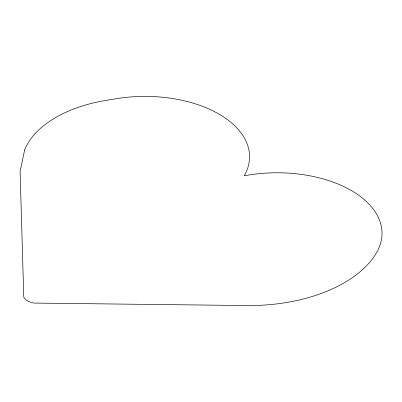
<?xml version="1.0" encoding="UTF-8"?>
<svg xmlns="http://www.w3.org/2000/svg" width="402" height="402" viewBox="0 0 402 402"><rect width="100%" height="100%" fill="white"/><g stroke="black" fill="none" stroke-linecap="round" stroke-linejoin="round"><path stroke-width="0.6" d="M24.648 149.891L20.1 171.538L23.773 297.113A14.593 8.427 0 0 0 34.085 303.068L246.476 305.545A134.323 77.551 0 0 0 376.724 252.345A104.907 60.566 0 0 0 351.298 190.513A104.907 60.566 0 0 0 244.2 175.83A104.555 60.365 0 0 0 218.934 114.067A104.555 60.365 0 0 0 111.957 99.48A116.535 67.28 0 0 0 24.648 149.891"/></g></svg>
